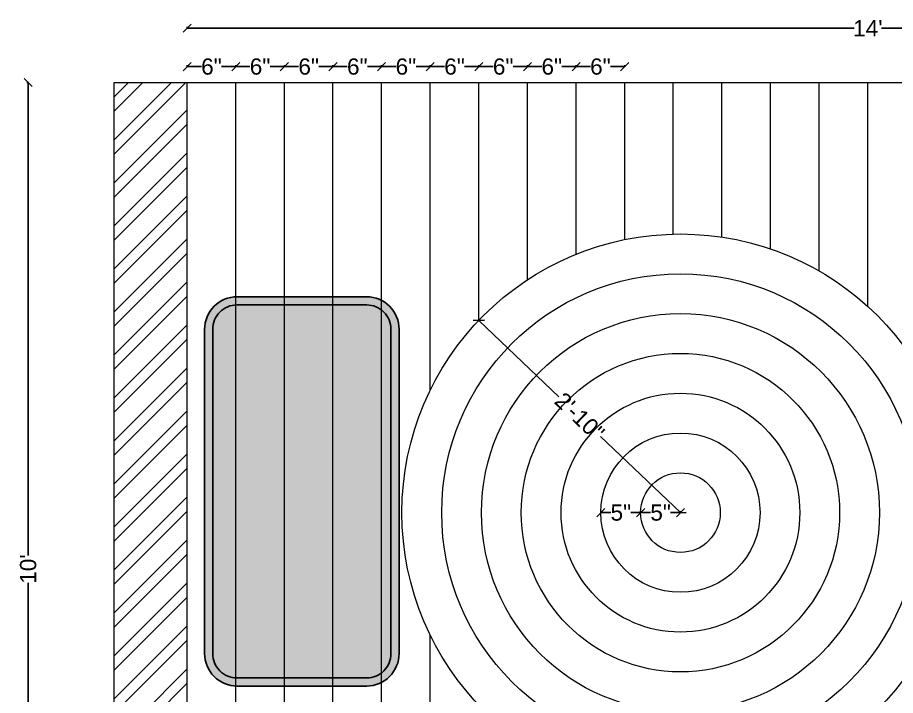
# Model space of a CAD drawing. Header units: inches. Extents: x 213 to 17763, y -4830 to 1802.
# Drawn here: x 16835.2 to 16943.5, y -2070.6 to -1987 of the extents above; entities that cross this region are included whole.
import ezdxf

# ---------------------------------------------------------------- set-up
doc = ezdxf.new("R2010")
doc.units = ezdxf.units.IN
doc.header["$MEASUREMENT"] = 0
doc.layers.add('IEL-HATCH-002', color=7, linetype='Continuous')
doc.layers.add('wall', color=3, linetype='Continuous', lineweight=70)
doc.styles.add('b.k', font='verdana.ttf')
doc.styles.get("Standard").update_dxf_attribs({"font": 'arial.ttf'})
doc.dimstyles.new('STANDARD$0', dxfattribs={"dimscale": 0, "dimtxt": 6, "dimasz": 3, "dimexe": 2, "dimexo": 2, "dimgap": 0, "dimtad": 0, "dimtih": 1, "dimtoh": 1, "dimdec": 1, "dimzin": 0, "dimdsep": 46, "dimlunit": 4, "dimtxsty": 'b.k', "dimcen": 2.5, "dimclrd": 256, "dimclre": 256, "dimclrt": 256, "dimadec": 0, "dimazin": 0, "dimtfac": 1, "dimtdec": 1, "dimtofl": 0, "dimtmove": 2, "dimatfit": 2, "dimfxl": 1, "dimfrac": 2, "dimtolj": 1, "dimtzin": 0, "dimlwd": 9, "dimlwe": 9, "dimarcsym": 0})

# ---------------------------------------------------------------- blocks, each defined once
blk = doc.blocks.new('_Oblique')
at = {"layer": 'wall', "color": 0, "lineweight": -2}
blk.add_line((-0.5, -0.5), (0.5, 0.5), dxfattribs=at)
blk = doc.blocks.new('*D1202')
at = {"color": 1, "lineweight": -2, "transparency": 16777216}
for p, q in [((16912.05, -2048.05), (16912.05, -2047.87)), ((16912.05, -2048.05), (16913.27, -2048.05)), ((16916.96, -2048.05), (16915.75, -2048.05)), ((16916.96, -2048.05), (16916.96, -2047.87))]:
    blk.add_line(p, q, dxfattribs=at)
at = {"layer": 'Defpoints', "color": 0, "transparency": 16777216}
for p in [(16912.05, -2048.05), (16912.05, -2048.05), (16916.96, -2048.05)]:
    blk.add_point(p, dxfattribs=at)
at = {"color": 1, "lineweight": -2, "transparency": 16777216, "rotation": 180}
blk.add_blockref('_Oblique', (16912.05, -2048.05), dxfattribs=at)
at = {"color": 1, "lineweight": -2, "transparency": 16777216}
blk.add_blockref('_Oblique', (16916.96, -2048.05), dxfattribs=at)
at = {"color": 1, "transparency": 16777216, "insert": (16914.51, -2048.05), "char_height": 2, "attachment_point": 5}
blk.add_mtext('\\A1;5"', dxfattribs=at)
blk = doc.blocks.new('*D1208')
at = {"color": 1, "lineweight": -2, "transparency": 16777216}
for p, q in [((16907.14, -2048.05), (16907.14, -2047.87)), ((16907.14, -2048.05), (16908.36, -2048.05)), ((16912.05, -2048.05), (16910.84, -2048.05)), ((16912.05, -2048.05), (16912.05, -2047.87))]:
    blk.add_line(p, q, dxfattribs=at)
at = {"layer": 'Defpoints', "color": 0, "transparency": 16777216}
for p in [(16907.14, -2048.05), (16907.14, -2048.05), (16912.05, -2048.05)]:
    blk.add_point(p, dxfattribs=at)
at = {"color": 1, "lineweight": -2, "transparency": 16777216, "rotation": 180}
blk.add_blockref('_Oblique', (16907.14, -2048.05), dxfattribs=at)
at = {"color": 1, "lineweight": -2, "transparency": 16777216}
blk.add_blockref('_Oblique', (16912.05, -2048.05), dxfattribs=at)
at = {"color": 1, "transparency": 16777216, "insert": (16909.6, -2048.05), "char_height": 2, "attachment_point": 5}
blk.add_mtext('\\A1;5"', dxfattribs=at)
blk = doc.blocks.new('*D1199')
at = {"color": 1, "lineweight": -2, "transparency": 16777216}
for p, q in [((16892.08, -2024.34), (16892.21, -2024.21)), ((16892.08, -2024.34), (16901.96, -2033.75)), ((16916.96, -2048.05), (16907.09, -2038.64)), ((16916.96, -2048.05), (16917.09, -2047.92))]:
    blk.add_line(p, q, dxfattribs=at)
at = {"layer": 'Defpoints', "color": 0, "transparency": 16777216}
for p in [(16892.08, -2024.34), (16892.08, -2024.34), (16916.96, -2048.05)]:
    blk.add_point(p, dxfattribs=at)
at = {"color": 1, "lineweight": -2, "transparency": 16777216}
for p, rotation in [((16892.08, -2024.34), 136.3843792210454), ((16916.96, -2048.05), 316.3843792210454)]:
    blk.add_blockref('_Oblique', p, dxfattribs=dict(at, rotation=rotation))
at = {"color": 1, "transparency": 16777216, "insert": (16904.52, -2036.2), "char_height": 2, "attachment_point": 5, "rotation": 316.3844}
blk.add_mtext('\\A1;2\'-10"', dxfattribs=at)
blk = doc.blocks.new('*D1197')
at = {"color": 1, "lineweight": -2, "transparency": 16777216}
for p, q in [((16874.08, -1993.08), (16874.08, -1992.86)), ((16874.08, -1993.04), (16875.84, -1993.04)), ((16880.08, -1993.04), (16878.33, -1993.04)), ((16880.08, -1993.08), (16880.08, -1992.86))]:
    blk.add_line(p, q, dxfattribs=at)
at = {"layer": 'Defpoints', "color": 0, "transparency": 16777216}
for p in [(16874.08, -1993.04), (16874.08, -1995.01), (16880.08, -1995.01)]:
    blk.add_point(p, dxfattribs=at)
at = {"color": 1, "lineweight": -2, "transparency": 16777216, "rotation": 180}
blk.add_blockref('_Oblique', (16874.08, -1993.04), dxfattribs=at)
at = {"color": 1, "lineweight": -2, "transparency": 16777216}
blk.add_blockref('_Oblique', (16880.08, -1993.04), dxfattribs=at)
at = {"color": 1, "transparency": 16777216, "insert": (16877.08, -1993.04), "char_height": 2, "attachment_point": 5}
blk.add_mtext('\\A1;6"', dxfattribs=at)
blk = doc.blocks.new('*D1198')
at = {"color": 1, "lineweight": -2, "transparency": 16777216}
for p, q in [((16868.08, -1993.08), (16868.08, -1992.86)), ((16868.08, -1993.04), (16869.84, -1993.04)), ((16874.08, -1993.04), (16872.33, -1993.04)), ((16874.08, -1993.08), (16874.08, -1992.86))]:
    blk.add_line(p, q, dxfattribs=at)
at = {"layer": 'Defpoints', "color": 0, "transparency": 16777216}
for p in [(16868.08, -1993.04), (16868.08, -1995.01), (16874.08, -1995.01)]:
    blk.add_point(p, dxfattribs=at)
at = {"color": 1, "lineweight": -2, "transparency": 16777216, "rotation": 180}
blk.add_blockref('_Oblique', (16868.08, -1993.04), dxfattribs=at)
at = {"color": 1, "lineweight": -2, "transparency": 16777216}
blk.add_blockref('_Oblique', (16874.08, -1993.04), dxfattribs=at)
at = {"color": 1, "transparency": 16777216, "insert": (16871.08, -1993.04), "char_height": 2, "attachment_point": 5}
blk.add_mtext('\\A1;6"', dxfattribs=at)
blk = doc.blocks.new('*D1203')
at = {"color": 1, "lineweight": -2, "transparency": 16777216}
for p, q in [((16862.08, -1993.08), (16862.08, -1992.86)), ((16862.08, -1993.04), (16863.84, -1993.04)), ((16868.08, -1993.04), (16866.33, -1993.04)), ((16868.08, -1993.08), (16868.08, -1992.86))]:
    blk.add_line(p, q, dxfattribs=at)
at = {"layer": 'Defpoints', "color": 0, "transparency": 16777216}
for p in [(16862.08, -1993.04), (16862.08, -1995.01), (16868.08, -1995.01)]:
    blk.add_point(p, dxfattribs=at)
at = {"color": 1, "lineweight": -2, "transparency": 16777216, "rotation": 180}
blk.add_blockref('_Oblique', (16862.08, -1993.04), dxfattribs=at)
at = {"color": 1, "lineweight": -2, "transparency": 16777216}
blk.add_blockref('_Oblique', (16868.08, -1993.04), dxfattribs=at)
at = {"color": 1, "transparency": 16777216, "insert": (16865.08, -1993.04), "char_height": 2, "attachment_point": 5}
blk.add_mtext('\\A1;6"', dxfattribs=at)
blk = doc.blocks.new('*D1204')
at = {"color": 1, "lineweight": -2, "transparency": 16777216}
for p, q in [((16856.08, -1993.08), (16856.08, -1992.86)), ((16856.08, -1993.04), (16857.84, -1993.04)), ((16862.08, -1993.04), (16860.33, -1993.04)), ((16862.08, -1993.08), (16862.08, -1992.86))]:
    blk.add_line(p, q, dxfattribs=at)
at = {"layer": 'Defpoints', "color": 0, "transparency": 16777216}
for p in [(16856.08, -1993.04), (16856.08, -1995.01), (16862.08, -1995.01)]:
    blk.add_point(p, dxfattribs=at)
at = {"color": 1, "lineweight": -2, "transparency": 16777216, "rotation": 180}
blk.add_blockref('_Oblique', (16856.08, -1993.04), dxfattribs=at)
at = {"color": 1, "lineweight": -2, "transparency": 16777216}
blk.add_blockref('_Oblique', (16862.08, -1993.04), dxfattribs=at)
at = {"color": 1, "transparency": 16777216, "insert": (16859.08, -1993.04), "char_height": 2, "attachment_point": 5}
blk.add_mtext('\\A1;6"', dxfattribs=at)
blk = doc.blocks.new('*D1205')
at = {"color": 1, "lineweight": -2, "transparency": 16777216}
for p, q in [((16856.08, -1988.34), (16856.08, -1988.12)), ((16856.08, -1988.3), (16938.39, -1988.3)), ((17024.08, -1988.3), (16941.78, -1988.3)), ((17024.08, -1988.34), (17024.08, -1988.12))]:
    blk.add_line(p, q, dxfattribs=at)
at = {"layer": 'Defpoints', "color": 0, "transparency": 16777216}
for p in [(17024.08, -1988.3), (16856.08, -1995.01), (17024.08, -1995.01)]:
    blk.add_point(p, dxfattribs=at)
at = {"color": 1, "lineweight": -2, "transparency": 16777216, "rotation": 180}
blk.add_blockref('_Oblique', (16856.08, -1988.3), dxfattribs=at)
at = {"color": 1, "lineweight": -2, "transparency": 16777216}
blk.add_blockref('_Oblique', (17024.08, -1988.3), dxfattribs=at)
at = {"color": 1, "transparency": 16777216, "insert": (16940.08, -1988.3), "char_height": 2, "attachment_point": 5}
blk.add_mtext("\\A1;14'", dxfattribs=at)
blk = doc.blocks.new('*D1206')
at = {"color": 1, "lineweight": -2, "transparency": 16777216}
for p, q in [((16836.51, -1995.01), (16836.29, -1995.01)), ((16836.47, -1995.01), (16836.47, -2053.32)), ((16836.47, -2115.01), (16836.47, -2056.7)), ((16836.51, -2115.01), (16836.29, -2115.01))]:
    blk.add_line(p, q, dxfattribs=at)
at = {"layer": 'Defpoints', "color": 0, "transparency": 16777216}
for p in [(16856.08, -1995.01), (16836.47, -2115.01), (16856.08, -2115.01)]:
    blk.add_point(p, dxfattribs=at)
at = {"color": 1, "lineweight": -2, "transparency": 16777216}
for p, rotation in [((16836.47, -1995.01), 90), ((16836.47, -2115.01), 270)]:
    blk.add_blockref('_Oblique', p, dxfattribs=dict(at, rotation=rotation))
at = {"color": 1, "transparency": 16777216, "insert": (16836.47, -2055.01), "char_height": 2, "attachment_point": 5, "rotation": 90}
blk.add_mtext("\\A1;10'", dxfattribs=at)
blk = doc.blocks.new('*D1209')
at = {"color": 1, "lineweight": -2, "transparency": 16777216}
for p, q in [((16880.08, -1993.08), (16880.08, -1992.86)), ((16880.08, -1993.04), (16881.84, -1993.04)), ((16886.08, -1993.04), (16884.33, -1993.04)), ((16886.08, -1993.08), (16886.08, -1992.86))]:
    blk.add_line(p, q, dxfattribs=at)
at = {"layer": 'Defpoints', "color": 0, "transparency": 16777216}
for p in [(16886.08, -1993.04), (16880.08, -1995.01), (16886.08, -1995.01)]:
    blk.add_point(p, dxfattribs=at)
at = {"color": 1, "lineweight": -2, "transparency": 16777216, "rotation": 180}
blk.add_blockref('_Oblique', (16880.08, -1993.04), dxfattribs=at)
at = {"color": 1, "lineweight": -2, "transparency": 16777216}
blk.add_blockref('_Oblique', (16886.08, -1993.04), dxfattribs=at)
at = {"color": 1, "transparency": 16777216, "insert": (16883.08, -1993.04), "char_height": 2, "attachment_point": 5}
blk.add_mtext('\\A1;6"', dxfattribs=at)
blk = doc.blocks.new('*D1210')
at = {"color": 1, "lineweight": -2, "transparency": 16777216}
for p, q in [((16886.08, -1993.08), (16886.08, -1992.86)), ((16886.08, -1993.04), (16887.84, -1993.04)), ((16892.08, -1993.04), (16890.33, -1993.04)), ((16892.08, -1993.08), (16892.08, -1992.86))]:
    blk.add_line(p, q, dxfattribs=at)
at = {"layer": 'Defpoints', "color": 0, "transparency": 16777216}
for p in [(16892.08, -1993.04), (16886.08, -1995.01), (16892.08, -1995.01)]:
    blk.add_point(p, dxfattribs=at)
at = {"color": 1, "lineweight": -2, "transparency": 16777216, "rotation": 180}
blk.add_blockref('_Oblique', (16886.08, -1993.04), dxfattribs=at)
at = {"color": 1, "lineweight": -2, "transparency": 16777216}
blk.add_blockref('_Oblique', (16892.08, -1993.04), dxfattribs=at)
at = {"color": 1, "transparency": 16777216, "insert": (16889.08, -1993.04), "char_height": 2, "attachment_point": 5}
blk.add_mtext('\\A1;6"', dxfattribs=at)
blk = doc.blocks.new('*D1211')
at = {"color": 1, "lineweight": -2, "transparency": 16777216}
for p, q in [((16892.08, -1993.08), (16892.08, -1992.86)), ((16892.08, -1993.04), (16893.84, -1993.04)), ((16898.08, -1993.04), (16896.33, -1993.04)), ((16898.08, -1993.08), (16898.08, -1992.86))]:
    blk.add_line(p, q, dxfattribs=at)
at = {"layer": 'Defpoints', "color": 0, "transparency": 16777216}
for p in [(16898.08, -1993.04), (16892.08, -1995.01), (16898.08, -1995.01)]:
    blk.add_point(p, dxfattribs=at)
at = {"color": 1, "lineweight": -2, "transparency": 16777216, "rotation": 180}
blk.add_blockref('_Oblique', (16892.08, -1993.04), dxfattribs=at)
at = {"color": 1, "lineweight": -2, "transparency": 16777216}
blk.add_blockref('_Oblique', (16898.08, -1993.04), dxfattribs=at)
at = {"color": 1, "transparency": 16777216, "insert": (16895.08, -1993.04), "char_height": 2, "attachment_point": 5}
blk.add_mtext('\\A1;6"', dxfattribs=at)
blk = doc.blocks.new('*D1212')
at = {"color": 1, "lineweight": -2, "transparency": 16777216}
for p, q in [((16898.08, -1993.08), (16898.08, -1992.86)), ((16898.08, -1993.04), (16899.84, -1993.04)), ((16904.08, -1993.04), (16902.33, -1993.04)), ((16904.08, -1993.08), (16904.08, -1992.86))]:
    blk.add_line(p, q, dxfattribs=at)
at = {"layer": 'Defpoints', "color": 0, "transparency": 16777216}
for p in [(16904.08, -1993.04), (16898.08, -1995.01), (16904.08, -1995.01)]:
    blk.add_point(p, dxfattribs=at)
at = {"color": 1, "lineweight": -2, "transparency": 16777216, "rotation": 180}
blk.add_blockref('_Oblique', (16898.08, -1993.04), dxfattribs=at)
at = {"color": 1, "lineweight": -2, "transparency": 16777216}
blk.add_blockref('_Oblique', (16904.08, -1993.04), dxfattribs=at)
at = {"color": 1, "transparency": 16777216, "insert": (16901.08, -1993.04), "char_height": 2, "attachment_point": 5}
blk.add_mtext('\\A1;6"', dxfattribs=at)
blk = doc.blocks.new('*D1213')
at = {"color": 1, "lineweight": -2, "transparency": 16777216}
for p, q in [((16904.08, -1993.08), (16904.08, -1992.86)), ((16904.08, -1993.04), (16905.84, -1993.04)), ((16910.08, -1993.04), (16908.33, -1993.04)), ((16910.08, -1993.08), (16910.08, -1992.86))]:
    blk.add_line(p, q, dxfattribs=at)
at = {"layer": 'Defpoints', "color": 0, "transparency": 16777216}
for p in [(16910.08, -1993.04), (16904.08, -1995.01), (16910.08, -1995.01)]:
    blk.add_point(p, dxfattribs=at)
at = {"color": 1, "lineweight": -2, "transparency": 16777216, "rotation": 180}
blk.add_blockref('_Oblique', (16904.08, -1993.04), dxfattribs=at)
at = {"color": 1, "lineweight": -2, "transparency": 16777216}
blk.add_blockref('_Oblique', (16910.08, -1993.04), dxfattribs=at)
at = {"color": 1, "transparency": 16777216, "insert": (16907.08, -1993.04), "char_height": 2, "attachment_point": 5}
blk.add_mtext('\\A1;6"', dxfattribs=at)

msp = doc.modelspace()

# ---------------------------------------------------------------- hatches: boundary and pattern name
at = {"layer": 'IEL-HATCH-002', "true_color": 0xf27172, "transparency": 33554687}
h = msp.add_hatch(dxfattribs=at)
h.set_pattern_fill('ANSI32', color=11, scale=10)
h.set_pattern_definition([(45, (-814.6692, -386.327), (-2.6516504, 2.6516504), []), (45, (-812.9015, -386.327), (-2.6516504, 2.6516504), [])])
h.paths.add_polyline_path([(16856.08, -1995.01), (16847.08, -1995.01), (16847.08, -2115.01), (16856.08, -2115.01)])
h.paths.add_polyline_path([(17033.08, -1995.01), (17024.08, -1995.01), (17024.08, -2115.01), (17033.08, -2115.01)])
at = {"layer": 'IEL-HATCH-002', "true_color": 0x000000, "transparency": 33554687}
h = msp.add_hatch(color=18, dxfattribs=at)
h.dxf.hatch_style = 1
h.paths.add_polyline_path([(16864.7, -2068.43), (16862.24, -2068.43, -0.414214), (16859.24, -2065.43), (16859.24, -2025.43, -0.414214), (16862.24, -2022.43), (16864.7, -2022.43), (16864.7, -2021.43), (16862.24, -2021.43, 0.278056), (16858.7, -2023.56), (16858.7, -2067.29, 0.278056), (16862.24, -2069.43), (16864.7, -2069.43)])
h.paths.add_polyline_path([(16870.7, -2068.43), (16864.7, -2068.43), (16864.7, -2069.43), (16870.7, -2069.43)])
h.paths.add_polyline_path([(16876.7, -2068.43), (16870.7, -2068.43), (16870.7, -2069.43), (16876.7, -2069.43)])
h.paths.add_polyline_path([(16882.24, -2065.43), (16882.24, -2062.14, -0.01944), (16881.24, -2059.67), (16881.24, -2065.43, -0.414214), (16878.24, -2068.43), (16876.7, -2068.43), (16876.7, -2069.43), (16878.24, -2069.43, 0.414214)])
h.paths.add_polyline_path([(16882.24, -2033.96, 0.01944), (16881.24, -2036.43), (16881.24, -2059.67, 0.01944), (16882.24, -2062.14)])
h.paths.add_polyline_path([(16882.24, -2025.43, 0.414214), (16878.24, -2021.43), (16876.7, -2021.43), (16876.7, -2022.43), (16878.24, -2022.43, -0.414214), (16881.24, -2025.43), (16881.24, -2036.43, -0.01944), (16882.24, -2033.96)])
h.paths.add_polyline_path([(16876.7, -2021.43), (16870.7, -2021.43), (16870.7, -2022.43), (16876.7, -2022.43)])
h.paths.add_polyline_path([(16870.7, -2021.43), (16864.7, -2021.43), (16864.7, -2022.43), (16870.7, -2022.43)])
at = {"layer": 'IEL-HATCH-002', "transparency": 33554687}
h = msp.add_hatch(color=256, dxfattribs=at)
h.dxf.hatch_style = 1
h.set_gradient(color1=(122, 175, 223))
h.paths.add_polyline_path([(16881.24, -2025.43, 0.414214), (16878.24, -2022.43), (16862.24, -2022.43, 0.414214), (16859.24, -2025.43), (16859.24, -2065.43, 0.414214), (16862.24, -2068.43), (16878.24, -2068.43, 0.414214), (16881.24, -2065.43)])
at = {"layer": 'IEL-HATCH-002', "true_color": 0x000000, "transparency": 33554687}
h = msp.add_hatch(color=18, dxfattribs=at)
h.dxf.hatch_style = 1
h.paths.add_polyline_path([(16858.7, -2023.56, 0.122096), (16858.24, -2025.43), (16858.24, -2065.43, 0.122096), (16858.7, -2067.29)])

# ---------------------------------------------------------------- linework, layer by layer
at = {"lineweight": 5}
for p, q in [((16847.08, -2115.01), (16847.08, -1995.01)), ((16847.08, -1995.01), (17033.08, -1995.01)), ((16856.08, -2115.01), (16856.08, -1995.01))]:
    msp.add_line(p, q, dxfattribs=at)
at = {"color": 252, "lineweight": 5, "true_color": 0x939598}
for p, q in [((16862.08, -2085.01), (16862.08, -1995.01)), ((16868.08, -2085.01), (16868.08, -1995.01)), ((16874.08, -2085.01), (16874.08, -1995.01)), ((16880.08, -2085.01), (16880.08, -1995.01)), ((16886.08, -2032.97), (16886.08, -1995.01)), ((16892.08, -2024.34), (16892.08, -1995.01)), ((16898.08, -2019.33), (16898.08, -1995.01)), ((16904.08, -2016.19), (16904.08, -1995.01)), ((16910.08, -2014.38), (16910.08, -1995.01)), ((16916.08, -2013.69), (16916.08, -1995.01)), ((16922.08, -2014.07), (16922.08, -1995.01)), ((16928.08, -2015.53), (16928.08, -1995.01)), ((16934.08, -2018.25), (16934.08, -1995.01)), ((16940.08, -2022.62), (16940.08, -1995.01)), ((16880.08, -2085.01), (16880.08, -2061.56)), ((16886.08, -2085.01), (16886.08, -2063.13))]:
    msp.add_line(p, q, dxfattribs=at)
for points in [[(16858.24, -2025.43), (16858.24, -2065.43, 0.414214), (16862.24, -2069.43), (16878.24, -2069.43, 0.414214), (16882.24, -2065.43), (16882.24, -2025.43, 0.414214), (16878.24, -2021.43), (16862.24, -2021.43, 0.414214)], [(16859.24, -2025.43), (16859.24, -2065.43, 0.414214), (16862.24, -2068.43), (16878.24, -2068.43, 0.414214), (16881.24, -2065.43), (16881.24, -2025.43, 0.414214), (16878.24, -2022.43), (16862.24, -2022.43, 0.414214)]]:
    msp.add_lwpolyline(points, format="xyb", close=True)
for radius in [34.37, 29.46, 24.55, 19.64, 14.73, 9.82, 4.91]:
    msp.add_circle((16916.96, -2048.05), radius, dxfattribs=at)

# ---------------------------------------------------------------- dimensions: what is measured, and where the dimension line sits
for base, p1, p2, override, picture, middle in [((17024.08, -1988.3), (16856.08, -1995.01), (17024.08, -1995.01), {"dimscale": 1, "dimtxt": 2, "dimasz": 1, "dimexe": 0.18, "dimexo": 0.0625, "dimgap": 0.09, "dimtih": 0, "dimtoh": 0, "dimdec": 0, "dimtxsty": 'Standard', "dimblk": 'Oblique', "dimcen": 0.09, "dimclrd": 1, "dimclre": 1, "dimclrt": 1, "dimtdec": 0, "dimtmove": 1, "dimatfit": 3, "dimldrblk": 'Oblique', "dimfxl": 0.03937, "dimfxlon": 1, "dimfrac": 0, "dimlwd": 65534, "dimlwe": 65534, "dimarcsym": 1}, '*D1205', (16940.08, -1988.3)), ((16856.08, -1993.04), (16862.08, -1995.01), (16856.08, -1995.01), {"dimscale": 1, "dimtxt": 2, "dimasz": 1, "dimexe": 0.18, "dimexo": 0.0625, "dimgap": 0.09, "dimtih": 0, "dimtoh": 0, "dimdec": 0, "dimtxsty": 'Standard', "dimblk": 'Oblique', "dimcen": 0.09, "dimclrd": 1, "dimclre": 1, "dimclrt": 1, "dimtdec": 0, "dimtmove": 1, "dimatfit": 3, "dimldrblk": 'Oblique', "dimfxl": 0.03937, "dimfxlon": 1, "dimfrac": 0, "dimlwd": 65534, "dimlwe": 65534, "dimarcsym": 1}, '*D1204', (16859.08, -1993.04)), ((16862.08, -1993.04), (16868.08, -1995.01), (16862.08, -1995.01), {"dimscale": 1, "dimtxt": 2, "dimasz": 1, "dimexe": 0.18, "dimexo": 0.0625, "dimgap": 0.09, "dimtih": 0, "dimtoh": 0, "dimdec": 0, "dimtxsty": 'Standard', "dimblk": 'Oblique', "dimcen": 0.09, "dimclrd": 1, "dimclre": 1, "dimclrt": 1, "dimtdec": 0, "dimtmove": 1, "dimatfit": 3, "dimldrblk": 'Oblique', "dimfxl": 0.03937, "dimfxlon": 1, "dimfrac": 0, "dimlwd": 65534, "dimlwe": 65534, "dimarcsym": 1}, '*D1203', (16865.08, -1993.04)), ((16868.08, -1993.04), (16874.08, -1995.01), (16868.08, -1995.01), {"dimscale": 1, "dimtxt": 2, "dimasz": 1, "dimexe": 0.18, "dimexo": 0.0625, "dimgap": 0.09, "dimtih": 0, "dimtoh": 0, "dimdec": 0, "dimtxsty": 'Standard', "dimblk": 'Oblique', "dimcen": 0.09, "dimclrd": 1, "dimclre": 1, "dimclrt": 1, "dimtdec": 0, "dimtmove": 1, "dimatfit": 3, "dimldrblk": 'Oblique', "dimfxl": 0.03937, "dimfxlon": 1, "dimfrac": 0, "dimlwd": 65534, "dimlwe": 65534, "dimarcsym": 1}, '*D1198', (16871.08, -1993.04)), ((16874.08, -1993.04), (16880.08, -1995.01), (16874.08, -1995.01), {"dimscale": 1, "dimtxt": 2, "dimasz": 1, "dimexe": 0.18, "dimexo": 0.0625, "dimgap": 0.09, "dimtih": 0, "dimtoh": 0, "dimdec": 0, "dimtxsty": 'Standard', "dimblk": 'Oblique', "dimcen": 0.09, "dimclrd": 1, "dimclre": 1, "dimclrt": 1, "dimtdec": 0, "dimtmove": 0, "dimatfit": 3, "dimldrblk": 'Oblique', "dimfxl": 0.03937, "dimfxlon": 1, "dimfrac": 0, "dimlwd": 65534, "dimlwe": 65534, "dimarcsym": 1}, '*D1197', (16877.08, -1993.04)), ((16886.08, -1993.04), (16880.08, -1995.01), (16886.08, -1995.01), {"dimscale": 1, "dimtxt": 2, "dimasz": 1, "dimexe": 0.18, "dimexo": 0.0625, "dimgap": 0.09, "dimtih": 0, "dimtoh": 0, "dimdec": 0, "dimtxsty": 'Standard', "dimblk": 'Oblique', "dimcen": 0.09, "dimclrd": 1, "dimclre": 1, "dimclrt": 1, "dimtdec": 0, "dimtmove": 1, "dimatfit": 3, "dimldrblk": 'Oblique', "dimfxl": 0.03937, "dimfxlon": 1, "dimfrac": 0, "dimlwd": 65534, "dimlwe": 65534, "dimarcsym": 1}, '*D1209', (16883.08, -1993.04)), ((16892.08, -1993.04), (16886.08, -1995.01), (16892.08, -1995.01), {"dimscale": 1, "dimtxt": 2, "dimasz": 1, "dimexe": 0.18, "dimexo": 0.0625, "dimgap": 0.09, "dimtih": 0, "dimtoh": 0, "dimdec": 0, "dimtxsty": 'Standard', "dimblk": 'Oblique', "dimcen": 0.09, "dimclrd": 1, "dimclre": 1, "dimclrt": 1, "dimtdec": 0, "dimtmove": 1, "dimatfit": 3, "dimldrblk": 'Oblique', "dimfxl": 0.03937, "dimfxlon": 1, "dimfrac": 0, "dimlwd": 65534, "dimlwe": 65534, "dimarcsym": 1}, '*D1210', (16889.08, -1993.04)), ((16898.08, -1993.04), (16892.08, -1995.01), (16898.08, -1995.01), {"dimscale": 1, "dimtxt": 2, "dimasz": 1, "dimexe": 0.18, "dimexo": 0.0625, "dimgap": 0.09, "dimtih": 0, "dimtoh": 0, "dimdec": 0, "dimtxsty": 'Standard', "dimblk": 'Oblique', "dimcen": 0.09, "dimclrd": 1, "dimclre": 1, "dimclrt": 1, "dimtdec": 0, "dimtmove": 1, "dimatfit": 3, "dimldrblk": 'Oblique', "dimfxl": 0.03937, "dimfxlon": 1, "dimfrac": 0, "dimlwd": 65534, "dimlwe": 65534, "dimarcsym": 1}, '*D1211', (16895.08, -1993.04)), ((16904.08, -1993.04), (16898.08, -1995.01), (16904.08, -1995.01), {"dimscale": 1, "dimtxt": 2, "dimasz": 1, "dimexe": 0.18, "dimexo": 0.0625, "dimgap": 0.09, "dimtih": 0, "dimtoh": 0, "dimdec": 0, "dimtxsty": 'Standard', "dimblk": 'Oblique', "dimcen": 0.09, "dimclrd": 1, "dimclre": 1, "dimclrt": 1, "dimtdec": 0, "dimtmove": 1, "dimatfit": 3, "dimldrblk": 'Oblique', "dimfxl": 0.03937, "dimfxlon": 1, "dimfrac": 0, "dimlwd": 65534, "dimlwe": 65534, "dimarcsym": 1}, '*D1212', (16901.08, -1993.04)), ((16910.08, -1993.04), (16904.08, -1995.01), (16910.08, -1995.01), {"dimscale": 1, "dimtxt": 2, "dimasz": 1, "dimexe": 0.18, "dimexo": 0.0625, "dimgap": 0.09, "dimtih": 0, "dimtoh": 0, "dimdec": 0, "dimtxsty": 'Standard', "dimblk": 'Oblique', "dimcen": 0.09, "dimclrd": 1, "dimclre": 1, "dimclrt": 1, "dimtdec": 0, "dimtmove": 1, "dimatfit": 3, "dimldrblk": 'Oblique', "dimfxl": 0.03937, "dimfxlon": 1, "dimfrac": 0, "dimlwd": 65534, "dimlwe": 65534, "dimarcsym": 1}, '*D1213', (16907.08, -1993.04)), ((16907.14, -2048.05), (16912.05, -2048.05), (16907.14, -2048.05), {"dimscale": 1, "dimtxt": 2, "dimasz": 1, "dimexe": 0.18, "dimexo": 0.0625, "dimgap": 0.09, "dimtih": 0, "dimtoh": 0, "dimdec": 0, "dimtxsty": 'Standard', "dimblk": 'Oblique', "dimcen": 0.09, "dimclrd": 1, "dimclre": 1, "dimclrt": 1, "dimtdec": 0, "dimtmove": 0, "dimatfit": 3, "dimldrblk": 'Oblique', "dimfxl": 0.03937, "dimfxlon": 1, "dimfrac": 0, "dimlwd": 65534, "dimlwe": 65534, "dimarcsym": 1}, '*D1208', (16909.6, -2048.05)), ((16912.05, -2048.05), (16916.96, -2048.05), (16912.05, -2048.05), {"dimscale": 1, "dimtxt": 2, "dimasz": 1, "dimexe": 0.18, "dimexo": 0.0625, "dimgap": 0.09, "dimtih": 0, "dimtoh": 0, "dimdec": 0, "dimtxsty": 'Standard', "dimblk": 'Oblique', "dimcen": 0.09, "dimclrd": 1, "dimclre": 1, "dimclrt": 1, "dimtdec": 0, "dimtmove": 0, "dimatfit": 3, "dimldrblk": 'Oblique', "dimfxl": 0.03937, "dimfxlon": 1, "dimfrac": 0, "dimlwd": 65534, "dimlwe": 65534, "dimarcsym": 1}, '*D1202', (16914.51, -2048.05))]:
    dim = msp.add_linear_dim(base=base, p1=p1, p2=p2, dimstyle='STANDARD$0', override=override)
    dim.commit()
    dim.dimension.update_dxf_attribs({"geometry": picture, "text_midpoint": middle})
dim = msp.add_linear_dim(base=(16836.47, -2115.01), p1=(16856.08, -1995.01), p2=(16856.08, -2115.01), angle=90, dimstyle='STANDARD$0', override={"dimscale": 1, "dimtxt": 2, "dimasz": 1, "dimexe": 0.18, "dimexo": 0.0625, "dimgap": 0.09, "dimtih": 0, "dimtoh": 0, "dimdec": 0, "dimtxsty": 'Standard', "dimblk": 'Oblique', "dimcen": 0.09, "dimclrd": 1, "dimclre": 1, "dimclrt": 1, "dimtdec": 0, "dimtmove": 1, "dimatfit": 3, "dimldrblk": 'Oblique', "dimfxl": 0.03937, "dimfxlon": 1, "dimfrac": 0, "dimlwd": 65534, "dimlwe": 65534, "dimarcsym": 1})
dim.commit()
dim.dimension.update_dxf_attribs({"geometry": '*D1206', "text_midpoint": (16836.47, -2055.01)})
dim = msp.add_aligned_dim(p1=(16916.96, -2048.05), p2=(16892.08, -2024.34), distance=0, dimstyle='STANDARD$0', override={"dimscale": 1, "dimtxt": 2, "dimasz": 1, "dimexe": 0.18, "dimexo": 0.0625, "dimgap": 0.09, "dimtih": 0, "dimtoh": 0, "dimdec": 0, "dimtxsty": 'Standard', "dimblk": 'Oblique', "dimcen": 0.09, "dimclrd": 1, "dimclre": 1, "dimclrt": 1, "dimtdec": 0, "dimtmove": 0, "dimatfit": 3, "dimldrblk": 'Oblique', "dimfxl": 0.03937, "dimfxlon": 1, "dimfrac": 0, "dimlwd": 65534, "dimlwe": 65534, "dimarcsym": 1})
dim.commit()
dim.dimension.update_dxf_attribs({"geometry": '*D1199', "text_midpoint": (16904.52, -2036.2)})

doc.saveas('drawing.dxf')
